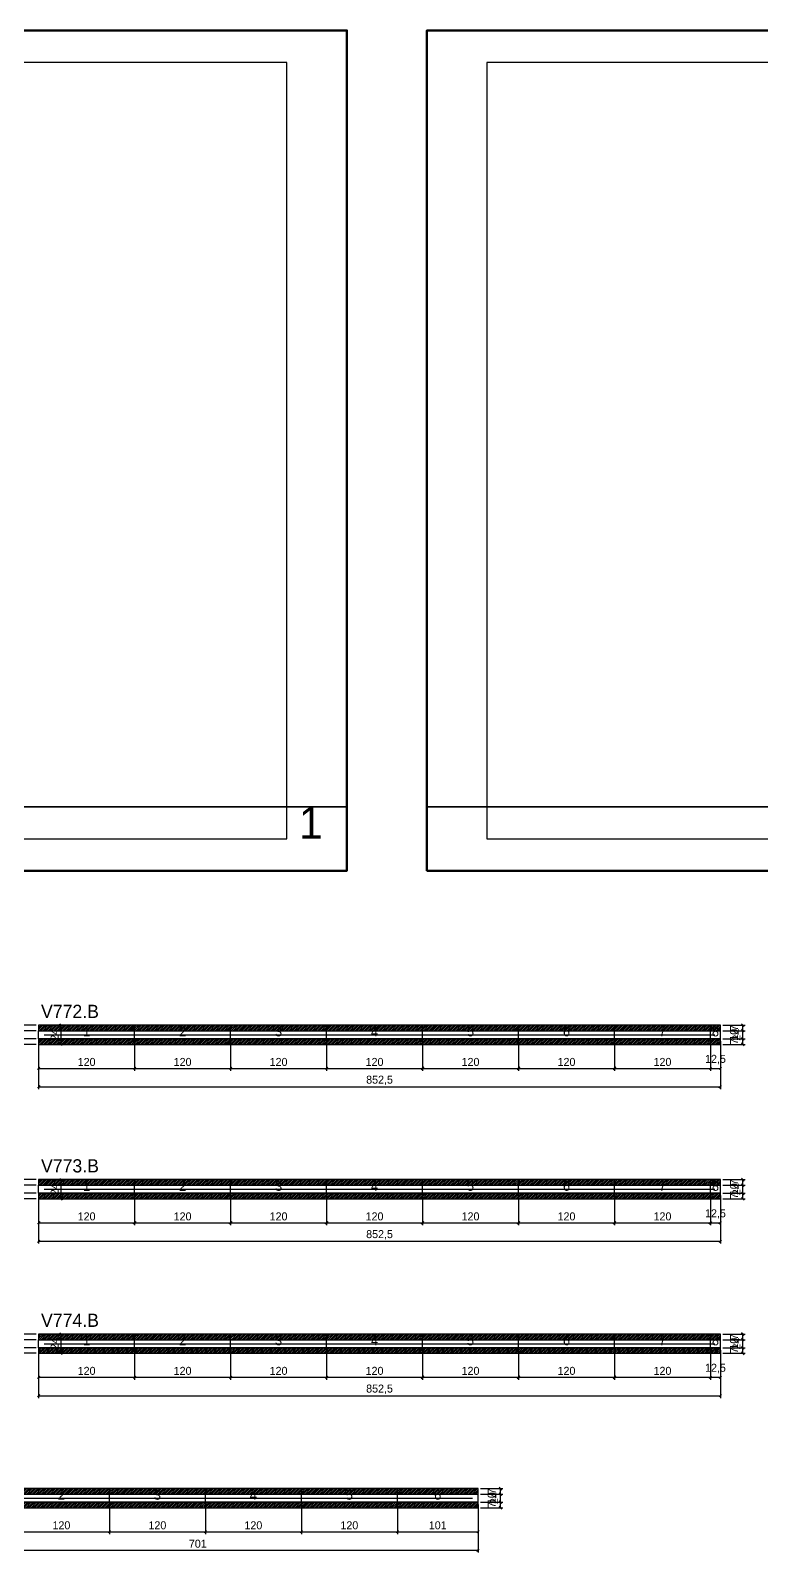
# Model space of a CAD drawing. Extents: x -9000 to 3070, y -6649 to 1250.
# Drawn here: x 1089 to 2003, y -652 to 1250 of the extents above; entities that cross this region are included whole.
import ezdxf
from ezdxf.enums import TextEntityAlignment as Align

# ---------------------------------------------------------------- set-up
doc = ezdxf.new("R2010")
doc.units = 0
for name, color, linetype in [('5', 5, 'Continuous'), ('CARIMBO', 255, 'Continuous'), ('COTA', 241, 'Continuous'), ('Folhas', 255, 'Continuous'), ('NOMENCLATURA', 7, 'Continuous'), ('Painéis', 200, 'Continuous'), ('SARR_2.2x5', 40, 'Continuous'), ('SCO-___-LAJ', 224, 'Continuous')]:
    doc.layers.add(name, color=color, linetype=linetype)
doc.dimstyles.new('PAINEL', dxfattribs={"dimtxt": 10, "dimasz": 3, "dimexe": 3, "dimexo": 3, "dimgap": 3, "dimtad": 1, "dimblk": 'OBLIQUE', "dimblk1": 'OBLIQUE', "dimcen": 2.5, "dimclrd": 4, "dimclre": 4, "dimclrt": 240, "dimazin": 3, "dimtfac": 1, "dimtmove": 0, "dimatfit": 3})

# ---------------------------------------------------------------- blocks, each defined once
blk = doc.blocks.new('_OBLIQUE')
at = {"color": 0, "linetype": 'BYBLOCK'}
blk.add_line((-0.5, -0.5), (0.5, 0.5), dxfattribs=at)

msp = doc.modelspace()

# ---------------------------------------------------------------- hatches: boundary and pattern name
at = {"layer": 'COTA'}
h = msp.add_hatch(dxfattribs=at)
h.set_pattern_fill('ANSI31', scale=0.5)
h.paths.add_polyline_path([(1099.5, 0), (1219.5, 0), (1219.5, 7), (1099.5, 7)])
h = msp.add_hatch(dxfattribs=at)
h.set_pattern_fill('ANSI31', scale=0.5)
h.paths.add_polyline_path([(1219.5, 0), (1339.5, 0), (1339.5, 7), (1219.5, 7)])
h = msp.add_hatch(dxfattribs=at)
h.set_pattern_fill('ANSI31', scale=0.5)
h.paths.add_polyline_path([(1339.5, 0), (1459.5, 0), (1459.5, 7), (1339.5, 7)])
h = msp.add_hatch(dxfattribs=at)
h.set_pattern_fill('ANSI31', scale=0.5)
h.paths.add_polyline_path([(1459.5, 0), (1579.5, 0), (1579.5, 7), (1459.5, 7)])
h = msp.add_hatch(dxfattribs=at)
h.set_pattern_fill('ANSI31', scale=0.5)
h.paths.add_polyline_path([(1579.5, 0), (1699.5, 0), (1699.5, 7), (1579.5, 7)])
h = msp.add_hatch(dxfattribs=at)
h.set_pattern_fill('ANSI31', scale=0.5)
h.paths.add_polyline_path([(1699.5, 0), (1819.5, 0), (1819.5, 7), (1699.5, 7)])
h = msp.add_hatch(dxfattribs=at)
h.set_pattern_fill('ANSI31', scale=0.5)
h.paths.add_polyline_path([(1819.5, 0), (1939.5, 0), (1939.5, 7), (1819.5, 7)])
h = msp.add_hatch(dxfattribs=at)
h.set_pattern_fill('ANSI31', scale=0.5)
h.paths.add_polyline_path([(1939.5, 0), (1952, 0), (1952, 7), (1939.5, 7)])
h = msp.add_hatch(dxfattribs=at)
h.set_pattern_fill('ANSI31', scale=0.5)
h.paths.add_polyline_path([(1099.5, -17), (1219.5, -17), (1219.5, -10), (1099.5, -10)])
h = msp.add_hatch(dxfattribs=at)
h.set_pattern_fill('ANSI31', scale=0.5)
h.paths.add_polyline_path([(1219.5, -17), (1339.5, -17), (1339.5, -10), (1219.5, -10)])
h = msp.add_hatch(dxfattribs=at)
h.set_pattern_fill('ANSI31', scale=0.5)
h.paths.add_polyline_path([(1339.5, -17), (1459.5, -17), (1459.5, -10), (1339.5, -10)])
h = msp.add_hatch(dxfattribs=at)
h.set_pattern_fill('ANSI31', scale=0.5)
h.paths.add_polyline_path([(1459.5, -17), (1579.5, -17), (1579.5, -10), (1459.5, -10)])
h = msp.add_hatch(dxfattribs=at)
h.set_pattern_fill('ANSI31', scale=0.5)
h.paths.add_polyline_path([(1579.5, -17), (1699.5, -17), (1699.5, -10), (1579.5, -10)])
h = msp.add_hatch(dxfattribs=at)
h.set_pattern_fill('ANSI31', scale=0.5)
h.paths.add_polyline_path([(1699.5, -17), (1819.5, -17), (1819.5, -10), (1699.5, -10)])
h = msp.add_hatch(dxfattribs=at)
h.set_pattern_fill('ANSI31', scale=0.5)
h.paths.add_polyline_path([(1819.5, -17), (1939.5, -17), (1939.5, -10), (1819.5, -10)])
h = msp.add_hatch(dxfattribs=at)
h.set_pattern_fill('ANSI31', scale=0.5)
h.paths.add_polyline_path([(1939.5, -17), (1952, -17), (1952, -10), (1939.5, -10)])
h = msp.add_hatch(dxfattribs=at)
h.set_pattern_fill('ANSI31', scale=0.5)
h.paths.add_polyline_path([(1099.5, -193), (1219.5, -193), (1219.5, -186), (1099.5, -186)])
h = msp.add_hatch(dxfattribs=at)
h.set_pattern_fill('ANSI31', scale=0.5)
h.paths.add_polyline_path([(1219.5, -193), (1339.5, -193), (1339.5, -186), (1219.5, -186)])
h = msp.add_hatch(dxfattribs=at)
h.set_pattern_fill('ANSI31', scale=0.5)
h.paths.add_polyline_path([(1339.5, -193), (1459.5, -193), (1459.5, -186), (1339.5, -186)])
h = msp.add_hatch(dxfattribs=at)
h.set_pattern_fill('ANSI31', scale=0.5)
h.paths.add_polyline_path([(1459.5, -193), (1579.5, -193), (1579.5, -186), (1459.5, -186)])
h = msp.add_hatch(dxfattribs=at)
h.set_pattern_fill('ANSI31', scale=0.5)
h.paths.add_polyline_path([(1579.5, -193), (1699.5, -193), (1699.5, -186), (1579.5, -186)])
h = msp.add_hatch(dxfattribs=at)
h.set_pattern_fill('ANSI31', scale=0.5)
h.paths.add_polyline_path([(1699.5, -193), (1819.5, -193), (1819.5, -186), (1699.5, -186)])
h = msp.add_hatch(dxfattribs=at)
h.set_pattern_fill('ANSI31', scale=0.5)
h.paths.add_polyline_path([(1819.5, -193), (1939.5, -193), (1939.5, -186), (1819.5, -186)])
h = msp.add_hatch(dxfattribs=at)
h.set_pattern_fill('ANSI31', scale=0.5)
h.paths.add_polyline_path([(1939.5, -193), (1952, -193), (1952, -186), (1939.5, -186)])
h = msp.add_hatch(dxfattribs=at)
h.set_pattern_fill('ANSI31', scale=0.5)
h.paths.add_polyline_path([(1099.5, -210), (1219.5, -210), (1219.5, -203), (1099.5, -203)])
h = msp.add_hatch(dxfattribs=at)
h.set_pattern_fill('ANSI31', scale=0.5)
h.paths.add_polyline_path([(1219.5, -210), (1339.5, -210), (1339.5, -203), (1219.5, -203)])
h = msp.add_hatch(dxfattribs=at)
h.set_pattern_fill('ANSI31', scale=0.5)
h.paths.add_polyline_path([(1339.5, -210), (1459.5, -210), (1459.5, -203), (1339.5, -203)])
h = msp.add_hatch(dxfattribs=at)
h.set_pattern_fill('ANSI31', scale=0.5)
h.paths.add_polyline_path([(1459.5, -210), (1579.5, -210), (1579.5, -203), (1459.5, -203)])
h = msp.add_hatch(dxfattribs=at)
h.set_pattern_fill('ANSI31', scale=0.5)
h.paths.add_polyline_path([(1579.5, -210), (1699.5, -210), (1699.5, -203), (1579.5, -203)])
h = msp.add_hatch(dxfattribs=at)
h.set_pattern_fill('ANSI31', scale=0.5)
h.paths.add_polyline_path([(1699.5, -210), (1819.5, -210), (1819.5, -203), (1699.5, -203)])
h = msp.add_hatch(dxfattribs=at)
h.set_pattern_fill('ANSI31', scale=0.5)
h.paths.add_polyline_path([(1819.5, -210), (1939.5, -210), (1939.5, -203), (1819.5, -203)])
h = msp.add_hatch(dxfattribs=at)
h.set_pattern_fill('ANSI31', scale=0.5)
h.paths.add_polyline_path([(1939.5, -210), (1952, -210), (1952, -203), (1939.5, -203)])
h = msp.add_hatch(dxfattribs=at)
h.set_pattern_fill('ANSI31', scale=0.5)
h.paths.add_polyline_path([(1099.5, -386), (1219.5, -386), (1219.5, -379), (1099.5, -379)])
h = msp.add_hatch(dxfattribs=at)
h.set_pattern_fill('ANSI31', scale=0.5)
h.paths.add_polyline_path([(1219.5, -386), (1339.5, -386), (1339.5, -379), (1219.5, -379)])
h = msp.add_hatch(dxfattribs=at)
h.set_pattern_fill('ANSI31', scale=0.5)
h.paths.add_polyline_path([(1339.5, -386), (1459.5, -386), (1459.5, -379), (1339.5, -379)])
h = msp.add_hatch(dxfattribs=at)
h.set_pattern_fill('ANSI31', scale=0.5)
h.paths.add_polyline_path([(1459.5, -386), (1579.5, -386), (1579.5, -379), (1459.5, -379)])
h = msp.add_hatch(dxfattribs=at)
h.set_pattern_fill('ANSI31', scale=0.5)
h.paths.add_polyline_path([(1579.5, -386), (1699.5, -386), (1699.5, -379), (1579.5, -379)])
h = msp.add_hatch(dxfattribs=at)
h.set_pattern_fill('ANSI31', scale=0.5)
h.paths.add_polyline_path([(1699.5, -386), (1819.5, -386), (1819.5, -379), (1699.5, -379)])
h = msp.add_hatch(dxfattribs=at)
h.set_pattern_fill('ANSI31', scale=0.5)
h.paths.add_polyline_path([(1819.5, -386), (1939.5, -386), (1939.5, -379), (1819.5, -379)])
h = msp.add_hatch(dxfattribs=at)
h.set_pattern_fill('ANSI31', scale=0.5)
h.paths.add_polyline_path([(1939.5, -386), (1952, -386), (1952, -379), (1939.5, -379)])
h = msp.add_hatch(dxfattribs=at)
h.set_pattern_fill('ANSI31', scale=0.5)
h.paths.add_polyline_path([(1099.5, -403), (1219.5, -403), (1219.5, -396), (1099.5, -396)])
h = msp.add_hatch(dxfattribs=at)
h.set_pattern_fill('ANSI31', scale=0.5)
h.paths.add_polyline_path([(1219.5, -403), (1339.5, -403), (1339.5, -396), (1219.5, -396)])
h = msp.add_hatch(dxfattribs=at)
h.set_pattern_fill('ANSI31', scale=0.5)
h.paths.add_polyline_path([(1339.5, -403), (1459.5, -403), (1459.5, -396), (1339.5, -396)])
h = msp.add_hatch(dxfattribs=at)
h.set_pattern_fill('ANSI31', scale=0.5)
h.paths.add_polyline_path([(1459.5, -403), (1579.5, -403), (1579.5, -396), (1459.5, -396)])
h = msp.add_hatch(dxfattribs=at)
h.set_pattern_fill('ANSI31', scale=0.5)
h.paths.add_polyline_path([(1579.5, -403), (1699.5, -403), (1699.5, -396), (1579.5, -396)])
h = msp.add_hatch(dxfattribs=at)
h.set_pattern_fill('ANSI31', scale=0.5)
h.paths.add_polyline_path([(1699.5, -403), (1819.5, -403), (1819.5, -396), (1699.5, -396)])
h = msp.add_hatch(dxfattribs=at)
h.set_pattern_fill('ANSI31', scale=0.5)
h.paths.add_polyline_path([(1819.5, -403), (1939.5, -403), (1939.5, -396), (1819.5, -396)])
h = msp.add_hatch(dxfattribs=at)
h.set_pattern_fill('ANSI31', scale=0.5)
h.paths.add_polyline_path([(1939.5, -403), (1952, -403), (1952, -396), (1939.5, -396)])
h = msp.add_hatch(dxfattribs=at)
h.set_pattern_fill('ANSI31', scale=0.5)
h.paths.add_polyline_path([(1068, -579), (1188, -579), (1188, -572), (1068, -572)])
h = msp.add_hatch(dxfattribs=at)
h.set_pattern_fill('ANSI31', scale=0.5)
h.paths.add_polyline_path([(1068, -596), (1188, -596), (1188, -589), (1068, -589)])
h = msp.add_hatch(dxfattribs=at)
h.set_pattern_fill('ANSI31', scale=0.5)
h.paths.add_polyline_path([(1188, -579), (1308, -579), (1308, -572), (1188, -572)])
h = msp.add_hatch(dxfattribs=at)
h.set_pattern_fill('ANSI31', scale=0.5)
h.paths.add_polyline_path([(1188, -596), (1308, -596), (1308, -589), (1188, -589)])
h = msp.add_hatch(dxfattribs=at)
h.set_pattern_fill('ANSI31', scale=0.5)
h.paths.add_polyline_path([(1308, -579), (1428, -579), (1428, -572), (1308, -572)])
h = msp.add_hatch(dxfattribs=at)
h.set_pattern_fill('ANSI31', scale=0.5)
h.paths.add_polyline_path([(1308, -596), (1428, -596), (1428, -589), (1308, -589)])
h = msp.add_hatch(dxfattribs=at)
h.set_pattern_fill('ANSI31', scale=0.5)
h.paths.add_polyline_path([(1428, -579), (1548, -579), (1548, -572), (1428, -572)])
h = msp.add_hatch(dxfattribs=at)
h.set_pattern_fill('ANSI31', scale=0.5)
h.paths.add_polyline_path([(1428, -596), (1548, -596), (1548, -589), (1428, -589)])
h = msp.add_hatch(dxfattribs=at)
h.set_pattern_fill('ANSI31', scale=0.5)
h.paths.add_polyline_path([(1548, -579), (1649, -579), (1649, -572), (1548, -572)])
h = msp.add_hatch(dxfattribs=at)
h.set_pattern_fill('ANSI31', scale=0.5)
h.paths.add_polyline_path([(1548, -596), (1649, -596), (1649, -589), (1548, -589)])

# ---------------------------------------------------------------- linework, layer by layer
at = {"layer": 'CARIMBO', "lineweight": 35}
for p, q in [((0, 280), (1485, 280)), ((1585, 280), (3070, 280))]:
    msp.add_line(p, q, dxfattribs=at)
at = {"layer": 'Folhas', "lineweight": 50}
for points in [[(0, 200), (1485, 200), (1485, 1250), (0, 1250)], [(1585, 200), (3070, 200), (3070, 1250), (1585, 1250)]]:
    msp.add_lwpolyline(points, close=True, dxfattribs=at)
at = {"layer": 'Folhas', "lineweight": 25}
for points in [[(75, 240), (1410, 240), (1410, 1210), (75, 1210)], [(1660, 240), (2995, 240), (2995, 1210), (1660, 1210)]]:
    msp.add_lwpolyline(points, close=True, dxfattribs=at)
at = {"layer": 'Painéis'}
for p, q in [((1099.5, 0), (1219.5, 0)), ((1099.5, -10), (1099.5, 0)), ((1219.5, -10), (1219.5, 0)), ((1219.5, -10), (1219.5, 0)), ((1219.5, 0), (1339.5, 0)), ((1219.5, -10), (1219.5, 0)), ((1339.5, -10), (1339.5, 0)), ((1339.5, -10), (1339.5, 0)), ((1339.5, 0), (1459.5, 0)), ((1339.5, -10), (1339.5, 0)), ((1459.5, -10), (1459.5, 0)), ((1459.5, -10), (1459.5, 0)), ((1459.5, 0), (1579.5, 0)), ((1459.5, -10), (1459.5, 0)), ((1579.5, -10), (1579.5, 0)), ((1579.5, -10), (1579.5, 0)), ((1579.5, 0), (1699.5, 0)), ((1579.5, -10), (1579.5, 0)), ((1699.5, -10), (1699.5, 0)), ((1699.5, -10), (1699.5, 0)), ((1699.5, 0), (1819.5, 0)), ((1699.5, -10), (1699.5, 0)), ((1819.5, -10), (1819.5, 0)), ((1819.5, -10), (1819.5, 0)), ((1819.5, 0), (1939.5, 0)), ((1819.5, -10), (1819.5, 0)), ((1939.5, -10), (1939.5, 0)), ((1939.5, -10), (1939.5, 0)), ((1939.5, 0), (1952, 0)), ((1939.5, -10), (1939.5, 0)), ((1952, -10), (1952, 0)), ((1099.5, -10), (1219.5, -10)), ((1219.5, -10), (1339.5, -10)), ((1339.5, -10), (1459.5, -10)), ((1459.5, -10), (1579.5, -10)), ((1579.5, -10), (1699.5, -10)), ((1699.5, -10), (1819.5, -10)), ((1819.5, -10), (1939.5, -10)), ((1939.5, -10), (1952, -10)), ((1099.5, -193), (1219.5, -193)), ((1099.5, -203), (1099.5, -193)), ((1099.5, -203), (1219.5, -203)), ((1219.5, -203), (1219.5, -193)), ((1219.5, -203), (1219.5, -193)), ((1219.5, -193), (1339.5, -193)), ((1219.5, -203), (1219.5, -193)), ((1219.5, -203), (1339.5, -203)), ((1339.5, -203), (1339.5, -193)), ((1339.5, -203), (1339.5, -193)), ((1339.5, -193), (1459.5, -193)), ((1339.5, -203), (1339.5, -193)), ((1339.5, -203), (1459.5, -203)), ((1459.5, -203), (1459.5, -193)), ((1459.5, -203), (1459.5, -193)), ((1459.5, -193), (1579.5, -193)), ((1459.5, -203), (1459.5, -193)), ((1459.5, -203), (1579.5, -203)), ((1579.5, -203), (1579.5, -193)), ((1579.5, -203), (1579.5, -193)), ((1579.5, -193), (1699.5, -193)), ((1579.5, -203), (1579.5, -193)), ((1579.5, -203), (1699.5, -203)), ((1699.5, -203), (1699.5, -193)), ((1699.5, -203), (1699.5, -193)), ((1699.5, -193), (1819.5, -193)), ((1699.5, -203), (1699.5, -193)), ((1699.5, -203), (1819.5, -203)), ((1819.5, -203), (1819.5, -193)), ((1819.5, -203), (1819.5, -193)), ((1819.5, -193), (1939.5, -193)), ((1819.5, -203), (1819.5, -193)), ((1819.5, -203), (1939.5, -203)), ((1939.5, -203), (1939.5, -193)), ((1939.5, -203), (1939.5, -193)), ((1939.5, -193), (1952, -193)), ((1939.5, -203), (1939.5, -193)), ((1939.5, -203), (1952, -203)), ((1952, -203), (1952, -193)), ((1099.5, -386), (1219.5, -386)), ((1099.5, -396), (1099.5, -386)), ((1099.5, -396), (1219.5, -396)), ((1219.5, -396), (1219.5, -386)), ((1219.5, -396), (1219.5, -386)), ((1219.5, -386), (1339.5, -386)), ((1219.5, -396), (1219.5, -386)), ((1219.5, -396), (1339.5, -396)), ((1339.5, -396), (1339.5, -386)), ((1339.5, -396), (1339.5, -386)), ((1339.5, -386), (1459.5, -386)), ((1339.5, -396), (1339.5, -386)), ((1339.5, -396), (1459.5, -396)), ((1459.5, -396), (1459.5, -386)), ((1459.5, -396), (1459.5, -386)), ((1459.5, -386), (1579.5, -386)), ((1459.5, -396), (1459.5, -386)), ((1459.5, -396), (1579.5, -396)), ((1579.5, -396), (1579.5, -386)), ((1579.5, -396), (1579.5, -386)), ((1579.5, -386), (1699.5, -386)), ((1579.5, -396), (1579.5, -386)), ((1579.5, -396), (1699.5, -396)), ((1699.5, -396), (1699.5, -386)), ((1699.5, -396), (1699.5, -386)), ((1699.5, -386), (1819.5, -386)), ((1699.5, -396), (1699.5, -386)), ((1699.5, -396), (1819.5, -396)), ((1819.5, -396), (1819.5, -386)), ((1819.5, -396), (1819.5, -386)), ((1819.5, -386), (1939.5, -386)), ((1819.5, -396), (1819.5, -386)), ((1819.5, -396), (1939.5, -396)), ((1939.5, -396), (1939.5, -386)), ((1939.5, -396), (1939.5, -386)), ((1939.5, -386), (1952, -386)), ((1939.5, -396), (1939.5, -386)), ((1939.5, -396), (1952, -396)), ((1952, -396), (1952, -386)), ((1068, -579), (1188, -579)), ((1068, -589), (1188, -589)), ((1188, -589), (1188, -579)), ((1188, -589), (1188, -579)), ((1188, -579), (1308, -579)), ((1188, -589), (1188, -579)), ((1188, -589), (1308, -589)), ((1308, -589), (1308, -579)), ((1308, -589), (1308, -579)), ((1308, -579), (1428, -579)), ((1308, -589), (1308, -579)), ((1308, -589), (1428, -589)), ((1428, -589), (1428, -579)), ((1428, -589), (1428, -579)), ((1428, -579), (1548, -579)), ((1428, -589), (1428, -579)), ((1428, -589), (1548, -589)), ((1548, -589), (1548, -579)), ((1548, -589), (1548, -579)), ((1548, -579), (1649, -579)), ((1548, -589), (1548, -579)), ((1548, -589), (1649, -589)), ((1649, -589), (1649, -579))]:
    msp.add_line(p, q, dxfattribs=at)
at = {"layer": 'SARR_2.2x5'}
for points in [[(1106.5, -5), (1219.5, -5)], [(1106.5, -5), (1219.5, -5)], [(1219.5, -5), (1339.5, -5)], [(1219.5, -5), (1339.5, -5)], [(1339.5, -5), (1459.5, -5)], [(1339.5, -5), (1459.5, -5)], [(1459.5, -5), (1579.5, -5)], [(1459.5, -5), (1579.5, -5)], [(1579.5, -5), (1699.5, -5)], [(1579.5, -5), (1699.5, -5)], [(1699.5, -5), (1819.5, -5)], [(1699.5, -5), (1819.5, -5)], [(1819.5, -5), (1939.5, -5)], [(1819.5, -5), (1939.5, -5)], [(1939.5, -5), (1945, -5)], [(1939.5, -5), (1945, -5)], [(1106.5, -198), (1219.5, -198)], [(1106.5, -198), (1219.5, -198)], [(1219.5, -198), (1339.5, -198)], [(1219.5, -198), (1339.5, -198)], [(1339.5, -198), (1459.5, -198)], [(1339.5, -198), (1459.5, -198)], [(1459.5, -198), (1579.5, -198)], [(1459.5, -198), (1579.5, -198)], [(1579.5, -198), (1699.5, -198)], [(1579.5, -198), (1699.5, -198)], [(1699.5, -198), (1819.5, -198)], [(1699.5, -198), (1819.5, -198)], [(1819.5, -198), (1939.5, -198)], [(1819.5, -198), (1939.5, -198)], [(1939.5, -198), (1945, -198)], [(1939.5, -198), (1945, -198)], [(1106.5, -391), (1219.5, -391)], [(1106.5, -391), (1219.5, -391)], [(1219.5, -391), (1339.5, -391)], [(1219.5, -391), (1339.5, -391)], [(1339.5, -391), (1459.5, -391)], [(1339.5, -391), (1459.5, -391)], [(1459.5, -391), (1579.5, -391)], [(1459.5, -391), (1579.5, -391)], [(1579.5, -391), (1699.5, -391)], [(1579.5, -391), (1699.5, -391)], [(1699.5, -391), (1819.5, -391)], [(1699.5, -391), (1819.5, -391)], [(1819.5, -391), (1939.5, -391)], [(1819.5, -391), (1939.5, -391)], [(1939.5, -391), (1945, -391)], [(1939.5, -391), (1945, -391)], [(1068, -584), (1188, -584)], [(1068, -584), (1188, -584)], [(1188, -584), (1308, -584)], [(1188, -584), (1308, -584)], [(1308, -584), (1428, -584)], [(1308, -584), (1428, -584)], [(1428, -584), (1548, -584)], [(1428, -584), (1548, -584)], [(1548, -584), (1642, -584)], [(1548, -584), (1642, -584)]]:
    msp.add_lwpolyline(points, dxfattribs=at)
at = {"layer": 'SCO-___-LAJ'}
for points in [[(1099.5, 0), (1219.5, 0), (1219.5, 7), (1099.5, 7)], [(1219.5, 0), (1339.5, 0), (1339.5, 7), (1219.5, 7)], [(1339.5, 0), (1459.5, 0), (1459.5, 7), (1339.5, 7)], [(1459.5, 0), (1579.5, 0), (1579.5, 7), (1459.5, 7)], [(1579.5, 0), (1699.5, 0), (1699.5, 7), (1579.5, 7)], [(1699.5, 0), (1819.5, 0), (1819.5, 7), (1699.5, 7)], [(1819.5, 0), (1939.5, 0), (1939.5, 7), (1819.5, 7)], [(1939.5, 0), (1952, 0), (1952, 7), (1939.5, 7)], [(1099.5, -17), (1219.5, -17), (1219.5, -10), (1099.5, -10)], [(1219.5, -17), (1339.5, -17), (1339.5, -10), (1219.5, -10)], [(1339.5, -17), (1459.5, -17), (1459.5, -10), (1339.5, -10)], [(1459.5, -17), (1579.5, -17), (1579.5, -10), (1459.5, -10)], [(1579.5, -17), (1699.5, -17), (1699.5, -10), (1579.5, -10)], [(1699.5, -17), (1819.5, -17), (1819.5, -10), (1699.5, -10)], [(1819.5, -17), (1939.5, -17), (1939.5, -10), (1819.5, -10)], [(1939.5, -17), (1952, -17), (1952, -10), (1939.5, -10)], [(1099.5, -193), (1219.5, -193), (1219.5, -186), (1099.5, -186)], [(1219.5, -193), (1339.5, -193), (1339.5, -186), (1219.5, -186)], [(1339.5, -193), (1459.5, -193), (1459.5, -186), (1339.5, -186)], [(1459.5, -193), (1579.5, -193), (1579.5, -186), (1459.5, -186)], [(1579.5, -193), (1699.5, -193), (1699.5, -186), (1579.5, -186)], [(1699.5, -193), (1819.5, -193), (1819.5, -186), (1699.5, -186)], [(1819.5, -193), (1939.5, -193), (1939.5, -186), (1819.5, -186)], [(1939.5, -193), (1952, -193), (1952, -186), (1939.5, -186)], [(1099.5, -210), (1219.5, -210), (1219.5, -203), (1099.5, -203)], [(1219.5, -210), (1339.5, -210), (1339.5, -203), (1219.5, -203)], [(1339.5, -210), (1459.5, -210), (1459.5, -203), (1339.5, -203)], [(1459.5, -210), (1579.5, -210), (1579.5, -203), (1459.5, -203)], [(1579.5, -210), (1699.5, -210), (1699.5, -203), (1579.5, -203)], [(1699.5, -210), (1819.5, -210), (1819.5, -203), (1699.5, -203)], [(1819.5, -210), (1939.5, -210), (1939.5, -203), (1819.5, -203)], [(1939.5, -210), (1952, -210), (1952, -203), (1939.5, -203)], [(1099.5, -386), (1219.5, -386), (1219.5, -379), (1099.5, -379)], [(1219.5, -386), (1339.5, -386), (1339.5, -379), (1219.5, -379)], [(1339.5, -386), (1459.5, -386), (1459.5, -379), (1339.5, -379)], [(1459.5, -386), (1579.5, -386), (1579.5, -379), (1459.5, -379)], [(1579.5, -386), (1699.5, -386), (1699.5, -379), (1579.5, -379)], [(1699.5, -386), (1819.5, -386), (1819.5, -379), (1699.5, -379)], [(1819.5, -386), (1939.5, -386), (1939.5, -379), (1819.5, -379)], [(1939.5, -386), (1952, -386), (1952, -379), (1939.5, -379)], [(1099.5, -403), (1219.5, -403), (1219.5, -396), (1099.5, -396)], [(1219.5, -403), (1339.5, -403), (1339.5, -396), (1219.5, -396)], [(1339.5, -403), (1459.5, -403), (1459.5, -396), (1339.5, -396)], [(1459.5, -403), (1579.5, -403), (1579.5, -396), (1459.5, -396)], [(1579.5, -403), (1699.5, -403), (1699.5, -396), (1579.5, -396)], [(1699.5, -403), (1819.5, -403), (1819.5, -396), (1699.5, -396)], [(1819.5, -403), (1939.5, -403), (1939.5, -396), (1819.5, -396)], [(1939.5, -403), (1952, -403), (1952, -396), (1939.5, -396)], [(1068, -579), (1188, -579), (1188, -572), (1068, -572)], [(1068, -596), (1188, -596), (1188, -589), (1068, -589)], [(1188, -579), (1308, -579), (1308, -572), (1188, -572)], [(1188, -596), (1308, -596), (1308, -589), (1188, -589)], [(1308, -579), (1428, -579), (1428, -572), (1308, -572)], [(1308, -596), (1428, -596), (1428, -589), (1308, -589)], [(1428, -579), (1548, -579), (1548, -572), (1428, -572)], [(1428, -596), (1548, -596), (1548, -589), (1428, -589)], [(1548, -579), (1649, -579), (1649, -572), (1548, -572)], [(1548, -596), (1649, -596), (1649, -589), (1548, -589)]]:
    msp.add_lwpolyline(points, close=True, dxfattribs=at)

# ---------------------------------------------------------------- texts
at = {"layer": '5'}
for s, p in [('1', (1159.5, -1)), ('2', (1279.5, -1)), ('3', (1399.5, -1)), ('4', (1519.5, -1)), ('5', (1639.5, -1)), ('6', (1759.5, -1)), ('7', (1879.5, -1)), ('8', (1945.75, -1)), ('1', (1159.5, -194)), ('2', (1279.5, -194)), ('3', (1399.5, -194)), ('4', (1519.5, -194)), ('5', (1639.5, -194)), ('6', (1759.5, -194)), ('7', (1879.5, -194)), ('8', (1945.75, -194)), ('1', (1159.5, -387)), ('2', (1279.5, -387)), ('3', (1399.5, -387)), ('4', (1519.5, -387)), ('5', (1639.5, -387)), ('6', (1759.5, -387)), ('7', (1879.5, -387)), ('8', (1945.75, -387)), ('2', (1128, -580)), ('3', (1248, -580)), ('4', (1368, -580)), ('5', (1488, -580)), ('6', (1598.5, -580))]:
    msp.add_text(s, height=12, dxfattribs=at).set_placement(p, align=Align.MIDDLE_CENTER)
at = {"layer": 'CARIMBO'}
msp.add_text('1', height=40, dxfattribs=at).set_placement((1425, 240))
at = {"layer": 'NOMENCLATURA'}
for s, p in [('V772.B', (1102.5, 16)), ('V773.B', (1102.5, -177)), ('V774.B', (1102.5, -370))]:
    msp.add_text(s, height=16.5, dxfattribs=at).set_placement(p)

# ---------------------------------------------------------------- dimensions: what is measured, and where the dimension line sits
at = {"layer": 'COTA'}
for base, p1, p2 in [((1071.5, 0), (1099.5, 0), (1099.5, 7)), ((1071.5, -10), (1099.5, -10), (1099.5, 0)), ((1127.5, -17), (1099.5, -17), (1099.5, 7)), ((1980, -17), (1952, -17), (1952, 7)), ((1980, 0), (1952, 0), (1952, 7)), ((1980, -10), (1952, -10), (1952, 0)), ((1071.5, -17), (1099.5, -17), (1099.5, -10)), ((1980, -17), (1952, -17), (1952, -10)), ((1071.5, -193), (1099.5, -193), (1099.5, -186)), ((1127.5, -210), (1099.5, -210), (1099.5, -186)), ((1980, -210), (1952, -210), (1952, -186)), ((1980, -193), (1952, -193), (1952, -186)), ((1071.5, -203), (1099.5, -203), (1099.5, -193)), ((1071.5, -210), (1099.5, -210), (1099.5, -203)), ((1980, -203), (1952, -203), (1952, -193)), ((1980, -210), (1952, -210), (1952, -203)), ((1071.5, -386), (1099.5, -386), (1099.5, -379)), ((1127.5, -403), (1099.5, -403), (1099.5, -379)), ((1980, -403), (1952, -403), (1952, -379)), ((1980, -386), (1952, -386), (1952, -379)), ((1071.5, -396), (1099.5, -396), (1099.5, -386)), ((1071.5, -403), (1099.5, -403), (1099.5, -396)), ((1980, -396), (1952, -396), (1952, -386)), ((1980, -403), (1952, -403), (1952, -396)), ((1677, -596), (1649, -596), (1649, -572)), ((1677, -579), (1649, -579), (1649, -572)), ((1677, -589), (1649, -589), (1649, -579)), ((1677, -596), (1649, -596), (1649, -589))]:
    msp.add_linear_dim(base=base, p1=p1, p2=p2, angle=90, dimstyle='PAINEL', dxfattribs=at).render()
for base, p1, p2 in [((1099.5, -47), (1099.5, -10), (1219.5, -10)), ((1099.5, -70), (1099.5, -10), (1952, -10)), ((1219.5, -47), (1219.5, -10), (1339.5, -10)), ((1339.5, -47), (1339.5, -10), (1459.5, -10)), ((1459.5, -47), (1459.5, -10), (1579.5, -10)), ((1579.5, -47), (1579.5, -10), (1699.5, -10)), ((1699.5, -47), (1699.5, -10), (1819.5, -10)), ((1819.5, -47), (1819.5, -10), (1939.5, -10)), ((1939.5, -47), (1939.5, -10), (1952, -10)), ((1099.5, -240), (1099.5, -203), (1219.5, -203)), ((1099.5, -263), (1099.5, -203), (1952, -203)), ((1219.5, -240), (1219.5, -203), (1339.5, -203)), ((1339.5, -240), (1339.5, -203), (1459.5, -203)), ((1459.5, -240), (1459.5, -203), (1579.5, -203)), ((1579.5, -240), (1579.5, -203), (1699.5, -203)), ((1699.5, -240), (1699.5, -203), (1819.5, -203)), ((1819.5, -240), (1819.5, -203), (1939.5, -203)), ((1939.5, -240), (1939.5, -203), (1952, -203)), ((1099.5, -433), (1099.5, -396), (1219.5, -396)), ((1099.5, -456), (1099.5, -396), (1952, -396)), ((1219.5, -433), (1219.5, -396), (1339.5, -396)), ((1339.5, -433), (1339.5, -396), (1459.5, -396)), ((1459.5, -433), (1459.5, -396), (1579.5, -396)), ((1579.5, -433), (1579.5, -396), (1699.5, -396)), ((1699.5, -433), (1699.5, -396), (1819.5, -396)), ((1819.5, -433), (1819.5, -396), (1939.5, -396)), ((1939.5, -433), (1939.5, -396), (1952, -396)), ((948, -649), (948, -589), (1649, -589)), ((1068, -626), (1068, -589), (1188, -589)), ((1188, -626), (1188, -589), (1308, -589)), ((1308, -626), (1308, -589), (1428, -589)), ((1428, -626), (1428, -589), (1548, -589)), ((1548, -626), (1548, -589), (1649, -589))]:
    msp.add_linear_dim(base=base, p1=p1, p2=p2, dimstyle='PAINEL', dxfattribs=at).render()

doc.saveas('drawing.dxf')
